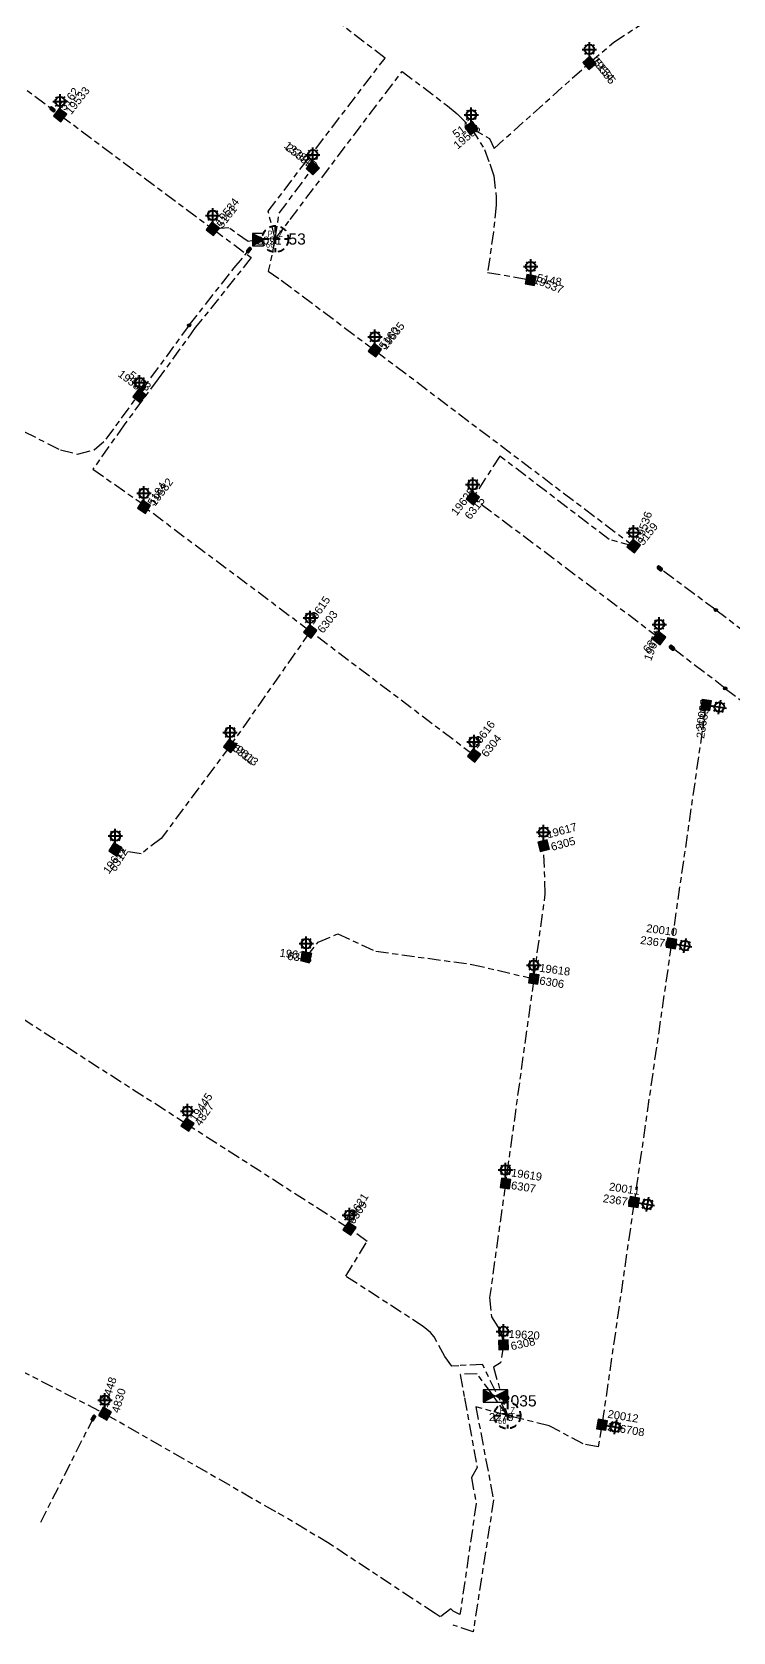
# Model space of a CAD drawing. Header units: metres. Extents: x 301341 to 310479, y 6262403 to 6265281.
# Drawn here: x 309895.3 to 310114.4, y 6264033.2 to 6264533 of the extents above; entities that cross this region are included whole.
import ezdxf
from ezdxf.enums import TextEntityAlignment as Align

# ---------------------------------------------------------------- set-up
doc = ezdxf.new("R2010")
doc.units = ezdxf.units.M
doc.linetypes.add('Cable Exist UG', pattern=[8.2, 4, -1.2, 1.8, -1.2])
doc.linetypes.add('Dash', pattern=[5, 3, -2])
doc.layers.get('0').update_dxf_attribs({"color": 6})
for name, color, linetype in [('Equip_SL_EXT', 7, 'Continuous'), ('Equip_SP_SL_EXT', 7, 'Continuous'), ('Mains_SL_EXT', 7, 'Continuous'), ('Sub_SP_EXT', 7, 'Continuous'), ('SupportsUG_SP_LV_SL_EXT', 7, 'Continuous')]:
    doc.layers.add(name, color=color, linetype=linetype)
doc.styles.add('COLUMN_LABEL', font='arial.ttf')
doc.styles.add('iecARIAL', font='arial.ttf', dxfattribs={"height": 2})
doc.styles.add('IESYMBOL1', font='isocp.shx')
doc.styles.add('POLE_LABEL', font='arial.ttf')
doc.styles.add('SLCP_LABEL', font='arial.ttf', dxfattribs={"height": 3.5})
doc.styles.get("Standard").update_dxf_attribs({"font": 'arial.ttf'})

# ---------------------------------------------------------------- blocks, each defined once
blk = doc.blocks.new('SUB_PADMOUNT_EXT')
for points in [[(0, 0), (-3.84, 1.92), (-3.84, -1.92)], [(0, 0), (3.84, 1.92), (3.84, -1.92)]]:
    blk.add_hatch(color=256).paths.add_polyline_path(points)
for p, q in [((3.84, 1.92), (-3.84, -1.92)), ((-3.84, 1.92), (3.84, -1.92))]:
    blk.add_line(p, q)
blk.add_lwpolyline([(-3.84, -1.92), (3.84, -1.92), (3.84, 1.92), (-3.84, 1.92)], close=True)
for tag, height, flags, p in [('STREET_CODE', 0.2, 9, (1.5, 0)), ('ASSET_NUM', 3.5, 8, (2, 2)), ('CONSTRUCTED_VOLTAGE', 0.2, 9, (1.5, -0.2)), ('OPERATING_VOLTAGE', 0.2, 9, (1.5, -0.6)), ('ORIENTATION', 0.2, 9, (1.5, -0.8)), ('OWNED_BY', 0.2, 9, (1.5, -1)), ('OPERATED_BY', 0.2, 9, (1.5, -1.2)), ('SECONDARY_VOLTAGE', 0.2, 9, (1.5, -1.6)), ('STATE', 0.2, 9, (1.5, -1.8)), ('SUBSTATION_TYPE', 0.2, 9, (1.5, -2.2)), ('STREETNAME', 0.2, 9, (1.5, -3)), ('SUBURB', 0.2, 9, (1.5, -3.2)), ('Z', 0.2, 1, (1.5, -3.6)), ('NO_PHASES', 0.2, 9, (1.5, -0.4)), ('MAINTAINED_BY', 0.2, 9, (1.5, -1.4)), ('PARENT', 0.2, 9, (1.5, -2)), ('USAGE', 0.2, 9, (1.5, -2.4)), ('LEGEND', 0.2, 9, (1.5, -2.6)), ('LOCATION', 0.2, 9, (1.5, -2.8)), ('NOTES', 0.2, 9, (1.5, -3.4))]:
    blk.add_attdef(tag, text='', height=height, dxfattribs=dict(flags=flags)).set_placement(p, align=Align.MIDDLE_LEFT)
blk = doc.blocks.new('COLUMN_EXT')
blk.add_hatch(color=256).paths.add_polyline_path([(-1.49, 1.48), (-1.49, -1.49), (1.48, -1.49), (1.48, 1.48)])
blk.add_lwpolyline([(-1.49, -1.49), (1.48, -1.49), (1.48, 1.48), (-1.49, 1.48)], close=True)
for tag, height, style, flags, p in [('STRUCTURE_PLANT_NUMBER', 0.2, 'POLE_LABEL', 9, (1.81, 0.03)), ('ASSET_NUM', 2.5, 'COLUMN_LABEL', 8, (2, 2)), ('STREET_CODE', 0.2, 'COLUMN_LABEL', 9, (1.81, -0.2))]:
    blk.add_attdef(tag, text='', height=height, dxfattribs=dict(style=style, flags=flags)).set_placement(p, align=Align.MIDDLE_LEFT)
at = {"flags": 1}
blk.add_attdef('Z', (1.81, -2.35), '', height=0.2, dxfattribs=at)
at = {"flags": 9}
for tag, p in [('COLUMN_TYPE', (1.81, -0.4)), ('OWNED_BY', (1.81, -0.6)), ('STATE', (1.81, -0.8)), ('USAGE', (1.81, -1)), ('STREETNAME', (1.81, -1.6)), ('SUBURB', (1.81, -1.8)), ('LEGEND', (1.81, -1.2)), ('LOCATION', (1.81, -1.4)), ('NOTES', (1.81, -2))]:
    blk.add_attdef(tag, text='', height=0.2, dxfattribs=at).set_placement(p, align=Align.MIDDLE_LEFT)
blk = doc.blocks.new('SL_LANTERN_EXT')
at = {"lineweight": 40}
for p, q in [((-1.46, 5.68), (-1.06, 5.28)), ((0, 1.97), (0, 6.47)), ((1.46, 5.68), (1.06, 5.28)), ((-2.25, 4.22), (2.25, 4.22)), ((-1.46, 2.76), (-1.06, 3.16)), ((0, 0), (0, 2.72)), ((1.46, 2.76), (1.06, 3.16))]:
    blk.add_line(p, q, dxfattribs=at)
blk.add_circle((0, 4.22), 1.5, dxfattribs=at)
at = {"style": 'iecARIAL', "flags": 8}
blk.add_attdef('ASSET_NUM', (1.5, 1.5), '', height=2.5, dxfattribs=at)
for tag, p, height, flags in [('OPERATING_VOLTAGE', (0.98, -1.65), 0.2, 9), ('ORIENTATION', (0.98, -1.85), 0.2, 9), ('OWNED_BY', (0.98, -2.05), 0.2, 9), ('STATE', (0.98, -2.25), 0.2, 9), ('CONSTRUCTED_VOLTAGE', (0.98, -0.65), 0.2, 9), ('CONTROL_TYPE', (0.98, -0.85), 0.2, 9), ('LANTERN_PURPOSE', (0.98, -1.05), 0.2, 9), ('LANTERN_TYPE', (0.98, -1.25), 0.2, 9), ('NO_PHASES', (0.98, -1.45), 0.2, 9), ('USAGE', (0.98, -2.45), 0.2, 9), ('CEXIST', (0.98, -2.65), 0.2, 9), ('CNEW', (0.98, -2.85), 0.2, 9), ('CNUMBER', (0.98, -3.05), 0.2, 9), ('CREMOVE', (0.98, -3.25), 0.2, 9), ('CREPLACE', (0.98, -3.45), 0.2, 9), ('LKINGHEIGHT', (0.98, -3.65), 0.2, 9), ('LBRACKET', (0.98, -3.85), 0.2, 9), ('LBRACKETVOCAB', (0.98, -4.05), 0.2, 9), ('LCATEGORY', (0.98, -4.25), 0.2, 9), ('LCHARGE1', (0.98, -4.45), 0.2, 9), ('LCHARGE1PERCENT', (0.98, -4.65), 0.2, 9), ('LCHARGE2', (0.98, -4.85), 0.2, 9), ('LCHARGE2PERCENT', (0.98, -5.05), 0.2, 9), ('LNUMBER', (2.18, -3.25), 2.5, 8), ('STREETNAME', (0.98, -9.25), 0.2, 9), ('SUBURB', (0.98, -9.45), 0.2, 1), ('LCHARGE3', (0.98, -5.25), 0.2, 9), ('LCHARGE3PERCENT', (0.98, -5.45), 0.2, 9), ('LEXIST', (0.98, -5.65), 0.2, 9), ('LLAMP', (0.98, -5.85), 0.2, 9), ('LLAMPVOCAB', (0.98, -6.05), 0.2, 9), ('LMAST', (0.98, -6.25), 0.2, 9), ('LMASTVOCAB', (0.98, -6.45), 0.2, 9), ('LNEW', (0.98, -6.65), 0.2, 9), ('LANTNUMBER', (0.98, -6.85), 0.2, 9), ('LOUTREACH', (0.98, -7.25), 0.2, 9), ('LOUTREACHVOCAB', (0.98, -7.45), 0.2, 9), ('LRATECODE', (0.98, -7.65), 0.2, 9), ('LREMOVE', (0.98, -7.85), 0.2, 9), ('LREPLACE', (0.98, -8.05), 0.2, 9), ('LTYPE', (0.98, -8.25), 0.2, 9), ('LTYPEVOCAB', (0.98, -8.45), 0.2, 9), ('LEGEND', (0.98, -8.65), 0.2, 9), ('LOCATION', (0.98, -8.85), 0.2, 9), ('NOTES', (0.98, -9.05), 0.2, 9)]:
    blk.add_attdef(tag, p, '', height=height, dxfattribs=dict(flags=flags))
blk = doc.blocks.new('SL_STJ_EXT')
h = blk.add_hatch(color=256)
edge = h.paths.add_edge_path()
edge.add_ellipse((-0.59, 0.13), major_axis=(0.226, 0.226), ratio=1, start_angle=45, end_angle=135)
edge.add_line((-0.91, 0.13), (-0.91, -0.13))
edge.add_ellipse((-0.59, -0.13), major_axis=(0.226, 0.226), ratio=1, start_angle=135, end_angle=225)
edge.add_line((-0.59, -0.45), (0.59, -0.45))
edge.add_ellipse((0.59, -0.13), major_axis=(-0.226, 0.226), ratio=1, start_angle=135, end_angle=225)
edge.add_line((0.91, -0.13), (0.91, 0.13))
edge.add_ellipse((0.59, 0.13), major_axis=(-0.226, 0.226), ratio=1, start_angle=225, end_angle=315)
edge.add_line((0.59, 0.45), (-0.59, 0.45))
blk.add_lwpolyline([(-0.91, 0.13), (-0.91, -0.13, 0.414214), (-0.59, -0.45), (0.59, -0.45, 0.414214), (0.91, -0.13), (0.91, 0.13, 0.414214), (0.59, 0.45), (-0.59, 0.45, 0.414214)], format="xyb", close=True)
at = {"flags": 1}
blk.add_attdef('Z', (0, 0), '', height=0.2, dxfattribs=at)
at = {"flags": 9}
for tag, p in [('ORIENTATION', (0, 0)), ('USAGE', (0, -0.2)), ('LEGEND', (0, -0.4)), ('NOTES', (0, -0.6))]:
    blk.add_attdef(tag, text='', height=0.2, dxfattribs=at).set_placement(p, align=Align.MIDDLE_LEFT)
blk = doc.blocks.new('SLCP_ZELL_EXT')
blk.add_wipeout([(-0.14, 4.3), (-0.4, 4.28), (-0.67, 4.25), (-0.94, 4.2), (-1.2, 4.13), (-1.46, 4.05), (-1.71, 3.95), (-1.95, 3.83), (-2.19, 3.7), (-2.42, 3.56), (-2.64, 3.4), (-2.85, 3.23), (-3.04, 3.04), (-3.23, 2.85), (-3.4, 2.64), (-3.56, 2.42), (-3.7, 2.19), (-3.83, 1.95), (-3.95, 1.71), (-4.05, 1.46), (-4.13, 1.2), (-4.2, 0.94), (-4.25, 0.67), (-4.28, 0.4), (-4.3, 0.14), (-4.3, -0.14), (-4.28, -0.4), (-4.25, -0.67), (-4.2, -0.94), (-4.13, -1.2), (-4.05, -1.46), (-3.95, -1.71), (-3.83, -1.95), (-3.7, -2.19), (-3.56, -2.42), (-3.4, -2.64), (-3.23, -2.85), (-3.04, -3.04), (-2.85, -3.23), (-2.64, -3.4), (-2.42, -3.56), (-2.19, -3.7), (-1.95, -3.83), (-1.71, -3.95), (-1.46, -4.05), (-1.2, -4.13), (-0.94, -4.2), (-0.67, -4.25), (-0.4, -4.28), (-0.14, -4.3), (0.14, -4.3), (0.4, -4.28), (0.67, -4.25), (0.94, -4.2), (1.2, -4.13), (1.46, -4.05), (1.71, -3.95), (1.95, -3.83), (2.19, -3.7), (2.42, -3.56), (2.64, -3.4), (2.85, -3.23), (3.04, -3.04), (3.23, -2.85), (3.4, -2.64), (3.56, -2.42), (3.7, -2.19), (3.83, -1.95), (3.95, -1.71), (4.05, -1.46), (4.13, -1.2), (4.2, -0.94), (4.25, -0.67), (4.28, -0.4), (4.3, -0.14), (4.3, 0.14), (4.28, 0.4), (4.25, 0.67), (4.2, 0.94), (4.13, 1.2), (4.05, 1.46), (3.95, 1.71), (3.83, 1.95), (3.7, 2.19), (3.56, 2.42), (3.4, 2.64), (3.23, 2.85), (3.04, 3.04), (2.85, 3.23), (2.64, 3.4), (2.42, 3.56), (2.19, 3.7), (1.95, 3.83), (1.71, 3.95), (1.46, 4.05), (1.2, 4.13), (0.94, 4.2), (0.67, 4.25), (0.4, 4.28), (0.14, 4.3)])
at = {"linetype": 'Dash', "lineweight": 40, "ltscale": 0.7}
for p, q in [((-4.11, 0), (4.11, 0)), ((0, 4.11), (0, -4.11))]:
    blk.add_line(p, q, dxfattribs=at)
blk.add_circle((0, 0), 4.11, dxfattribs=at)
at = {"lineweight": 40, "style": 'IESYMBOL1'}
for s, p in [('P', (-1.6, 0)), ('Z', (1.7, 0)), ('60', (-1.61, -3.31))]:
    blk.add_text(s, height=2, dxfattribs=at).set_placement(p, align=Align.BOTTOM_CENTER)
at = {"flags": 1}
blk.add_attdef('Z', (0, 0), '', height=0.2, dxfattribs=at)
at = {"style": 'SLCP_LABEL'}
for tag, height, flags, p in [('ASSET_NUM', 2.5, 8, (2, 2)), ('STREET_CODE', 0.2, 9, (0, -0.2))]:
    blk.add_attdef(tag, text='', height=height, dxfattribs=dict(at, flags=flags)).set_placement(p, align=Align.MIDDLE_LEFT)
at = {"flags": 9}
for tag, p in [('CONSTRUCTED_VOLTAGE', (0, -0.4)), ('CONTROL_TYPE', (0, -0.6)), ('OPERATING_VOLTAGE', (0, -1)), ('ORIENTATION', (0, -1.2)), ('OWNED_BY', (0, -1.4)), ('STATE', (0, -2)), ('NO_PHASES', (0, -0.8)), ('USAGE', (0, -1.6)), ('LOCATION', (0, -1.8)), ('NOTES', (0, -2.2))]:
    blk.add_attdef(tag, text='', height=0.2, dxfattribs=at).set_placement(p, align=Align.MIDDLE_LEFT)
blk = doc.blocks.new('CONNECTOR_NODE_EXT')
h = blk.add_hatch(color=256)
edge = h.paths.add_edge_path()
edge.add_arc((0, 0), 0.5, 0, 360)
blk.add_circle((0, 0), 0.5)
at = {"flags": 1}
blk.add_attdef('Z', (0, 0), '', height=0.2, dxfattribs=at)
at = {"flags": 9}
for tag, p in [('CONNECTOR_TYPE', (0, 0)), ('CONSTRUCTED_VOLTAGE', (0, -0.2)), ('OPERATING_VOLTAGE', (0, -0.6)), ('ORIENTATION', (0, -0.8)), ('SUBTYPE', (0, -1)), ('NO_PHASES', (0, -0.4)), ('USAGE', (0, -1.2)), ('NOTES', (0, -1.4))]:
    blk.add_attdef(tag, text='', height=0.2, dxfattribs=at).set_placement(p, align=Align.MIDDLE_LEFT)

msp = doc.modelspace()

# ---------------------------------------------------------------- linework, layer by layer
at = {"layer": 'Mains_SL_EXT', "linetype": 'Cable Exist UG'}
for points in [[(310069.53, 6264523.36), (310077.17, 6264529.85), (310087.36, 6264536.54), (310089.41, 6264538.76), (310090.75, 6264541.89), (310091.05, 6264545.89), (310090.23, 6264548.53), (310088.78, 6264550.5), (310084.98, 6264553.37)], [(309883.06, 6264522.77), (309901.69, 6264508.86)], [(310032.62, 6264502.94), (310038.26, 6264499.74), (310039.75, 6264496.66), (310069.53, 6264523.36)], [(309904.07, 6264507.08), (309951.77, 6264471.52)], [(310032.62, 6264502.94), (310036.77, 6264496.36), (310038.41, 6264491.87), (310039.67, 6264488.06), (310040.42, 6264481.38), (310040.41, 6264478.89), (310039.51, 6264470.61), (310037.72, 6264457.94), (310051.19, 6264455.55)], [(309944.4, 6264441.41), (309958.5, 6264459.32), (309962.43, 6264464.08), (309963.09, 6264464.89)], [(309944.4, 6264441.41), (309930.04, 6264421.79)], [(310002.49, 6264433.59), (310083.36, 6264372.45)], [(309885.46, 6264411.92), (309904.14, 6264402.47), (309909.55, 6264401.15), (309914.69, 6264402.46), (309918.46, 6264405.79), (309927.58, 6264418.3), (309928.74, 6264419.06)], [(310083.36, 6264372.45), (310075.76, 6264374.46), (310041.53, 6264400.56), (310033.08, 6264387.41)], [(310091.36, 6264343.71), (310033.08, 6264387.41)], [(309982.27, 6264345.78), (309930.27, 6264384.7)], [(310109.08, 6264352.48), (310091.56, 6264365.46)], [(310109.08, 6264352.48), (310136.39, 6264332.03)], [(309982.27, 6264345.78), (309957.21, 6264310.03)], [(310033.47, 6264307.04), (309982.27, 6264345.78)], [(310112, 6264328), (310095.36, 6264340.67)], [(310112, 6264328), (310138.92, 6264307.7)], [(310105.96, 6264322.82), (310095.19, 6264248.33)], [(309957.21, 6264310.03), (309935.64, 6264281.11), (309929.41, 6264276.32), (309921.33, 6264277.67)], [(310052.14, 6264237.27), (310055.74, 6264263.81), (310055.23, 6264278.86)], [(309981, 6264244.04), (309984.79, 6264248.76), (309990.84, 6264251.28), (310002.77, 6264245.89), (310032.82, 6264241.78), (310052.14, 6264237.27)], [(310095.19, 6264248.33), (310083.51, 6264167.51)], [(310052.14, 6264237.27), (310043.29, 6264173.33)], [(309943.91, 6264191.69), (309885.01, 6264229.43)], [(309994.51, 6264159.21), (309943.91, 6264191.69)], [(310043.29, 6264173.33), (310038.34, 6264137.68), (310038.88, 6264131.63), (310040.86, 6264128.52), (310041.86, 6264126.95), (310042.68, 6264122.9)], [(310083.51, 6264167.51), (310073.45, 6264097.95)], [(309876.24, 6264122.83), (309918.08, 6264101.41)], [(309898.02, 6264067.5), (309914.46, 6264100.07)], [(309918.08, 6264101.41), (309972.24, 6264070.4)]]:
    msp.add_lwpolyline(points, dxfattribs=at)

# ---------------------------------------------------------------- block references
at = {"layer": 'Equip_SL_EXT'}
for p, rotation in [((309901.69, 6264508.86), 322.1273624178982), ((309963.09, 6264464.89), 50.89047514624677), ((309930.04, 6264421.79), 231.1970777550239), ((310091.56, 6264365.46), 142.2713996205172), ((310095.36, 6264340.67), 141.5301013684357), ((309914.46, 6264100.07), 57.7282262298835)]:
    msp.add_blockref('SL_STJ_EXT', p, dxfattribs=dict(at, rotation=rotation))
for p in [(309944.4, 6264441.41), (310109.08, 6264352.48), (310112, 6264328)]:
    msp.add_blockref('CONNECTOR_NODE_EXT', p, dxfattribs=at)
at = {"layer": 'Equip_SP_SL_EXT'}
ref = msp.add_blockref('SL_LANTERN_EXT', (310069.53, 6264523.36), dxfattribs=at)
ref.add_attrib('ASSET_NUM', '19555', dxfattribs={"layer": '0', "height": 2.5, "rotation": 308.2345, "style": 'iecARIAL'}).set_placement((310071.03, 6264524.86), align=Align.MIDDLE_LEFT)
ref = msp.add_blockref('SL_LANTERN_EXT', (309904.07, 6264507.08), dxfattribs=at)
ref.add_attrib('ASSET_NUM', '19533', dxfattribs={"layer": '0', "height": 2.5, "rotation": 51.8399, "style": 'iecARIAL'}).set_placement((309905.57, 6264508.58), align=Align.TOP_LEFT)
ref = msp.add_blockref('SL_LANTERN_EXT', (310032.62, 6264502.94), dxfattribs=at)
ref.add_attrib('ASSET_NUM', '19538', dxfattribs={"layer": '0', "height": 2.5, "rotation": 40.3807, "style": 'iecARIAL'}).set_placement((310034.12, 6264504.44), align=Align.TOP_RIGHT)
ref = msp.add_blockref('SL_LANTERN_EXT', (309983.05, 6264490.46), dxfattribs=at)
ref.add_attrib('ASSET_NUM', '132847', dxfattribs={"layer": '0', "height": 2.5, "rotation": 322.1669, "style": 'iecARIAL'}).set_placement((309984.55, 6264491.96), align=Align.TOP_RIGHT)
ref = msp.add_blockref('SL_LANTERN_EXT', (309951.77, 6264471.52), dxfattribs=at)
ref.add_attrib('ASSET_NUM', '19534', dxfattribs={"layer": '0', "height": 2.5, "rotation": 52.0133, "style": 'iecARIAL'}).set_placement((309953.27, 6264473.02), align=Align.MIDDLE_LEFT)
ref = msp.add_blockref('SL_LANTERN_EXT', (310051.19, 6264455.55), dxfattribs=at)
ref.add_attrib('ASSET_NUM', '19537', dxfattribs={"layer": '0', "height": 2.5, "rotation": 338.8972, "style": 'iecARIAL'}).set_placement((310052.69, 6264457.05), align=Align.TOP_LEFT)
ref = msp.add_blockref('SL_LANTERN_EXT', (310002.49, 6264433.59), dxfattribs=at)
ref.add_attrib('ASSET_NUM', '19535', dxfattribs={"layer": '0', "height": 2.5, "rotation": 51.4442, "style": 'iecARIAL'}).set_placement((310003.99, 6264435.09), align=Align.TOP_LEFT)
ref = msp.add_blockref('SL_LANTERN_EXT', (309928.88, 6264419.32), dxfattribs=at)
ref.add_attrib('ASSET_NUM', '19581', dxfattribs={"layer": '0', "height": 2.5, "rotation": 322.7787, "style": 'iecARIAL'}).set_placement((309930.38, 6264420.82), align=Align.MIDDLE_RIGHT)
ref = msp.add_blockref('SL_LANTERN_EXT', (309930.27, 6264384.7), dxfattribs=at)
ref.add_attrib('ASSET_NUM', '19582', dxfattribs={"layer": '0', "height": 2.5, "rotation": 53.1964, "style": 'iecARIAL'}).set_placement((309931.77, 6264386.2), align=Align.TOP_LEFT)
ref = msp.add_blockref('SL_LANTERN_EXT', (310033.08, 6264387.41), dxfattribs=at)
ref.add_attrib('ASSET_NUM', '19625', dxfattribs={"layer": '0', "height": 2.5, "rotation": 52.1015, "style": 'iecARIAL'}).set_placement((310034.58, 6264388.91), align=Align.BOTTOM_RIGHT)
ref = msp.add_blockref('SL_LANTERN_EXT', (310083.36, 6264372.45), dxfattribs=at)
ref.add_attrib('ASSET_NUM', '19536', dxfattribs={"layer": '0', "height": 2.5, "rotation": 70.8394, "style": 'iecARIAL'}).set_placement((310084.86, 6264373.95), align=Align.MIDDLE_LEFT)
ref = msp.add_blockref('SL_LANTERN_EXT', (309982.27, 6264345.78), dxfattribs=at)
ref.add_attrib('ASSET_NUM', '19615', dxfattribs={"layer": '0', "height": 2.5, "rotation": 55.2823, "style": 'iecARIAL'}).set_placement((309983.77, 6264347.28), align=Align.BOTTOM_LEFT)
ref = msp.add_blockref('SL_LANTERN_EXT', (310091.36, 6264343.71), dxfattribs=at)
ref.add_attrib('ASSET_NUM', '19624', dxfattribs={"layer": '0', "height": 2.5, "rotation": 69.7716, "style": 'iecARIAL'}).set_placement((310092.86, 6264345.21), align=Align.BOTTOM_RIGHT)
ref = msp.add_blockref('SL_LANTERN_EXT', (310105.96, 6264322.82), dxfattribs=dict(at, rotation=260.6334010915921))
ref.add_attrib('ASSET_NUM', '20009', dxfattribs={"layer": '0', "height": 2.5, "rotation": 80.8882, "style": 'iecARIAL'}).set_placement((310107.46, 6264324.32), align=Align.BOTTOM_RIGHT)
ref = msp.add_blockref('SL_LANTERN_EXT', (309957.21, 6264310.03), dxfattribs=at)
ref.add_attrib('ASSET_NUM', '19613', dxfattribs={"layer": '0', "height": 2.5, "rotation": 321.8616, "style": 'iecARIAL'}).set_placement((309958.71, 6264311.53), align=Align.TOP_LEFT)
ref = msp.add_blockref('SL_LANTERN_EXT', (310033.47, 6264307.04), dxfattribs=at)
ref.add_attrib('ASSET_NUM', '19616', dxfattribs={"layer": '0', "height": 2.5, "rotation": 52.8577, "style": 'iecARIAL'}).set_placement((310034.97, 6264308.54), align=Align.BOTTOM_LEFT)
ref = msp.add_blockref('SL_LANTERN_EXT', (310055.23, 6264278.86), dxfattribs=at)
ref.add_attrib('ASSET_NUM', '19617', dxfattribs={"layer": '0', "height": 2.5, "rotation": 15.4236, "style": 'iecARIAL'}).set_placement((310056.73, 6264280.36), align=Align.BOTTOM_LEFT)
ref = msp.add_blockref('SL_LANTERN_EXT', (309921.33, 6264277.67), dxfattribs=at)
ref.add_attrib('ASSET_NUM', '19612', dxfattribs={"layer": '0', "height": 2.5, "rotation": 55.0684, "style": 'iecARIAL'}).set_placement((309922.83, 6264279.17), align=Align.TOP_RIGHT)
ref = msp.add_blockref('SL_LANTERN_EXT', (309981, 6264244.04), dxfattribs=at)
ref.add_attrib('ASSET_NUM', '19614', dxfattribs={"layer": '0', "height": 2.5, "rotation": 353.1668, "style": 'iecARIAL'}).set_placement((309982.5, 6264245.54), align=Align.TOP_RIGHT)
ref = msp.add_blockref('SL_LANTERN_EXT', (310095.19, 6264248.33), dxfattribs=dict(at, rotation=260.6217764145487))
ref.add_attrib('ASSET_NUM', '20010', dxfattribs={"layer": '0', "height": 2.5, "rotation": 352.1319, "style": 'iecARIAL'}).set_placement((310096.69, 6264249.83), align=Align.BOTTOM_RIGHT)
ref = msp.add_blockref('SL_LANTERN_EXT', (310052.14, 6264237.27), dxfattribs=at)
ref.add_attrib('ASSET_NUM', '19618', dxfattribs={"layer": '0', "height": 2.5, "rotation": 352.3009, "style": 'iecARIAL'}).set_placement((310053.64, 6264238.77), align=Align.BOTTOM_LEFT)
ref = msp.add_blockref('SL_LANTERN_EXT', (309943.91, 6264191.69), dxfattribs=at)
ref.add_attrib('ASSET_NUM', '19445', dxfattribs={"layer": '0', "height": 2.5, "rotation": 55.9143, "style": 'iecARIAL'}).set_placement((309945.41, 6264193.19), align=Align.MIDDLE_LEFT)
ref = msp.add_blockref('SL_LANTERN_EXT', (310043.29, 6264173.33), dxfattribs=at)
ref.add_attrib('ASSET_NUM', '19619', dxfattribs={"layer": '0', "height": 2.5, "rotation": 351.3809, "style": 'iecARIAL'}).set_placement((310044.79, 6264174.83), align=Align.BOTTOM_LEFT)
ref = msp.add_blockref('SL_LANTERN_EXT', (309994.51, 6264159.21), dxfattribs=at)
ref.add_attrib('ASSET_NUM', '19621', dxfattribs={"layer": '0', "height": 2.5, "rotation": 57.2748, "style": 'iecARIAL'}).set_placement((309996.01, 6264160.71), align=Align.BOTTOM_LEFT)
ref = msp.add_blockref('SL_LANTERN_EXT', (310083.51, 6264167.51), dxfattribs=dict(at, rotation=260.6217764145487))
ref.add_attrib('ASSET_NUM', '20011', dxfattribs={"layer": '0', "height": 2.5, "rotation": 351.3809, "style": 'iecARIAL'}).set_placement((310085.01, 6264169.01), align=Align.BOTTOM_RIGHT)
ref = msp.add_blockref('SL_LANTERN_EXT', (310042.68, 6264122.9), dxfattribs=at)
ref.add_attrib('ASSET_NUM', '19620', dxfattribs={"layer": '0', "height": 2.5, "rotation": 356.5226, "style": 'iecARIAL'}).set_placement((310044.18, 6264124.4), align=Align.BOTTOM_LEFT)
ref = msp.add_blockref('SL_LANTERN_EXT', (309918.08, 6264101.41), dxfattribs=at)
ref.add_attrib('ASSET_NUM', '19448', dxfattribs={"layer": '0', "height": 2.5, "rotation": 72.4085, "style": 'iecARIAL'}).set_placement((309919.58, 6264102.91), align=Align.BOTTOM_LEFT)
ref = msp.add_blockref('SL_LANTERN_EXT', (310073.45, 6264097.95), dxfattribs=dict(at, rotation=260.6217764145487))
ref.add_attrib('ASSET_NUM', '20012', dxfattribs={"layer": '0', "height": 2.5, "rotation": 350.5354, "style": 'iecARIAL'}).set_placement((310074.95, 6264099.45), align=Align.BOTTOM_LEFT)
at = {"layer": 'Sub_SP_EXT'}
ref = msp.add_blockref('SUB_PADMOUNT_EXT', (309968, 6264468.12), dxfattribs=at)
ref.add_attrib('ASSET_NUM', '7953', dxfattribs={"layer": '0', "height": 3.5}).set_placement((309970, 6264468.37), align=Align.MIDDLE_LEFT)
ref = msp.add_blockref('SUB_PADMOUNT_EXT', (310040.15, 6264106.93), dxfattribs=at)
ref.add_attrib('ASSET_NUM', '8035', dxfattribs={"layer": '0', "height": 3.5}).set_placement((310042.15, 6264107.18), align=Align.TOP_LEFT)
at = {"layer": 'SupportsUG_SP_LV_SL_EXT'}
ref = msp.add_blockref('COLUMN_EXT', (310069.53, 6264523.36), dxfattribs=dict(at, rotation=40.71338051949689))
ref.add_attrib('ASSET_NUM', '5154', dxfattribs={"layer": '0', "height": 2.5, "rotation": 310.6776, "style": 'COLUMN_LABEL'}).set_placement((310071.53, 6264524.11), align=Align.MIDDLE_LEFT)
ref = msp.add_blockref('COLUMN_EXT', (309904.07, 6264507.08), dxfattribs=dict(at, rotation=142.1923678230615))
ref.add_attrib('ASSET_NUM', '5162', dxfattribs={"layer": '0', "height": 2.5, "rotation": 52.3008, "style": 'COLUMN_LABEL'}).set_placement((309906.07, 6264507.83), align=Align.BOTTOM_LEFT)
ref = msp.add_blockref('COLUMN_EXT', (310032.62, 6264502.94), dxfattribs=dict(at, rotation=305.7252632384153))
ref.add_attrib('ASSET_NUM', '5147', dxfattribs={"layer": '0', "height": 2.5, "rotation": 35.7615, "style": 'COLUMN_LABEL'}).set_placement((310034.62, 6264503.69), align=Align.BOTTOM_RIGHT)
ref = msp.add_blockref('COLUMN_EXT', (309983.05, 6264490.46), dxfattribs=dict(at, rotation=226.6387437663491))
ref.add_attrib('ASSET_NUM', '258818', dxfattribs={"layer": '0', "height": 2.5, "rotation": 322.1669, "style": 'COLUMN_LABEL'}).set_placement((309985.05, 6264491.21), align=Align.TOP_RIGHT)
ref = msp.add_blockref('COLUMN_EXT', (309951.77, 6264471.52), dxfattribs=dict(at, rotation=142.0072933606661))
ref.add_attrib('ASSET_NUM', '5161', dxfattribs={"layer": '0', "height": 2.5, "rotation": 52.1158, "style": 'COLUMN_LABEL'}).set_placement((309953.77, 6264472.27), align=Align.MIDDLE_LEFT)
ref = msp.add_blockref('COLUMN_EXT', (310051.19, 6264455.55), dxfattribs=dict(at, rotation=79.21186990524535))
ref.add_attrib('ASSET_NUM', '5148', dxfattribs={"layer": '0', "height": 2.5, "rotation": 349.1761, "style": 'COLUMN_LABEL'}).set_placement((310053.19, 6264456.3), align=Align.MIDDLE_LEFT)
ref = msp.add_blockref('COLUMN_EXT', (310002.49, 6264433.59), dxfattribs=dict(at, rotation=141.9822832981807))
ref.add_attrib('ASSET_NUM', '5160', dxfattribs={"layer": '0', "height": 2.5, "rotation": 52.0915, "style": 'COLUMN_LABEL'}).set_placement((310004.49, 6264434.34), align=Align.MIDDLE_LEFT)
ref = msp.add_blockref('COLUMN_EXT', (309928.86, 6264419.32), dxfattribs=dict(at, rotation=232.6930796526787))
ref.add_attrib('ASSET_NUM', '5183', dxfattribs={"layer": '0', "height": 2.5, "rotation": 322.7392, "style": 'COLUMN_LABEL'}).set_placement((309930.86, 6264420.07), align=Align.BOTTOM_RIGHT)
ref = msp.add_blockref('COLUMN_EXT', (309930.27, 6264384.7), dxfattribs=dict(at, rotation=147.5075063025587))
ref.add_attrib('ASSET_NUM', '5184', dxfattribs={"layer": '0', "height": 2.5, "rotation": 57.6158, "style": 'COLUMN_LABEL'}).set_placement((309932.27, 6264385.45), align=Align.MIDDLE_LEFT)
ref = msp.add_blockref('COLUMN_EXT', (310033.08, 6264387.41), dxfattribs=dict(at, rotation=322.0151172574615))
ref.add_attrib('ASSET_NUM', '6315', dxfattribs={"layer": '0', "height": 2.5, "rotation": 52.0513, "style": 'COLUMN_LABEL'}).set_placement((310035.08, 6264388.16), align=Align.TOP_RIGHT)
ref = msp.add_blockref('COLUMN_EXT', (310083.36, 6264372.45), dxfattribs=dict(at, rotation=141.4230583009965))
ref.add_attrib('ASSET_NUM', '5159', dxfattribs={"layer": '0', "height": 2.5, "rotation": 51.5321, "style": 'COLUMN_LABEL'}).set_placement((310085.36, 6264373.2), align=Align.MIDDLE_LEFT)
ref = msp.add_blockref('COLUMN_EXT', (309982.27, 6264345.78), dxfattribs=dict(at, rotation=141.6001295433966))
ref.add_attrib('ASSET_NUM', '6303', dxfattribs={"layer": '0', "height": 2.5, "rotation": 51.7089, "style": 'COLUMN_LABEL'}).set_placement((309984.27, 6264346.53), align=Align.TOP_LEFT)
ref = msp.add_blockref('COLUMN_EXT', (310091.36, 6264343.71), dxfattribs=dict(at, rotation=322.0745411659279))
ref.add_attrib('ASSET_NUM', '6316', dxfattribs={"layer": '0', "height": 2.5, "rotation": 52.1108, "style": 'COLUMN_LABEL'}).set_placement((310093.36, 6264344.46), align=Align.BOTTOM_RIGHT)
ref = msp.add_blockref('COLUMN_EXT', (310105.96, 6264322.82), dxfattribs=dict(at, rotation=260.6334010915921))
ref.add_attrib('ASSET_NUM', '236854', dxfattribs={"layer": '0', "height": 2.5, "rotation": 80.8882, "style": 'COLUMN_LABEL'}).set_placement((310107.96, 6264323.57), align=Align.BOTTOM_RIGHT)
ref = msp.add_blockref('COLUMN_EXT', (309957.21, 6264310.03), dxfattribs=dict(at, rotation=52.15498390553236))
ref.add_attrib('ASSET_NUM', '6311', dxfattribs={"layer": '0', "height": 2.5, "rotation": 322.1184, "style": 'COLUMN_LABEL'}).set_placement((309959.21, 6264310.78), align=Align.TOP_LEFT)
ref = msp.add_blockref('COLUMN_EXT', (310033.47, 6264307.04), dxfattribs=dict(at, rotation=141.7912064207887))
ref.add_attrib('ASSET_NUM', '6304', dxfattribs={"layer": '0', "height": 2.5, "rotation": 51.7874, "style": 'COLUMN_LABEL'}).set_placement((310035.47, 6264307.79), align=Align.TOP_LEFT)
ref = msp.add_blockref('COLUMN_EXT', (310055.23, 6264278.86), dxfattribs=dict(at, rotation=102.9975982977071))
ref.add_attrib('ASSET_NUM', '6305', dxfattribs={"layer": '0', "height": 2.5, "rotation": 15.4236, "style": 'COLUMN_LABEL'}).set_placement((310057.23, 6264279.61), align=Align.TOP_LEFT)
ref = msp.add_blockref('COLUMN_EXT', (309921.33, 6264277.67), dxfattribs=dict(at, rotation=327.8223537264304))
ref.add_attrib('ASSET_NUM', '6312', dxfattribs={"layer": '0', "height": 2.5, "rotation": 57.8586, "style": 'COLUMN_LABEL'}).set_placement((309923.33, 6264278.42), align=Align.TOP_RIGHT)
ref = msp.add_blockref('COLUMN_EXT', (310095.19, 6264248.33), dxfattribs=dict(at, rotation=260.6217764145487))
ref.add_attrib('ASSET_NUM', '236709', dxfattribs={"layer": '0', "height": 2.5, "rotation": 352.1319, "style": 'COLUMN_LABEL'}).set_placement((310097.19, 6264249.08), align=Align.TOP_RIGHT)
ref = msp.add_blockref('COLUMN_EXT', (309981, 6264244.04), dxfattribs=dict(at, rotation=256.0819898882138))
ref.add_attrib('ASSET_NUM', '6313', dxfattribs={"layer": '0', "height": 2.5, "rotation": 353.1668, "style": 'COLUMN_LABEL'}).set_placement((309983, 6264244.79), align=Align.TOP_RIGHT)
ref = msp.add_blockref('COLUMN_EXT', (310052.14, 6264237.27), dxfattribs=dict(at, rotation=80.9385646192693))
ref.add_attrib('ASSET_NUM', '6306', dxfattribs={"layer": '0', "height": 2.5, "rotation": 350.9018, "style": 'COLUMN_LABEL'}).set_placement((310054.14, 6264238.02), align=Align.TOP_LEFT)
ref = msp.add_blockref('COLUMN_EXT', (309943.91, 6264191.69), dxfattribs=dict(at, rotation=146.0129049684028))
ref.add_attrib('ASSET_NUM', '4827', dxfattribs={"layer": '0', "height": 2.5, "rotation": 56.122, "style": 'COLUMN_LABEL'}).set_placement((309945.91, 6264192.44), align=Align.TOP_LEFT)
ref = msp.add_blockref('COLUMN_EXT', (310043.29, 6264173.33), dxfattribs=dict(at, rotation=81.03960527171267))
ref.add_attrib('ASSET_NUM', '6307', dxfattribs={"layer": '0', "height": 2.5, "rotation": 351.0725, "style": 'COLUMN_LABEL'}).set_placement((310045.29, 6264174.08), align=Align.TOP_LEFT)
ref = msp.add_blockref('COLUMN_EXT', (310083.51, 6264167.51), dxfattribs=dict(at, rotation=260.6217764145487))
ref.add_attrib('ASSET_NUM', '236707', dxfattribs={"layer": '0', "height": 2.5, "rotation": 351.3809, "style": 'COLUMN_LABEL'}).set_placement((310085.51, 6264168.26), align=Align.TOP_RIGHT)
ref = msp.add_blockref('COLUMN_EXT', (309994.51, 6264159.21), dxfattribs=dict(at, rotation=145.8828526434764))
ref.add_attrib('ASSET_NUM', '6309', dxfattribs={"layer": '0', "height": 2.5, "rotation": 55.9916, "style": 'COLUMN_LABEL'}).set_placement((309996.51, 6264159.96), align=Align.BOTTOM_LEFT)
ref = msp.add_blockref('COLUMN_EXT', (310042.68, 6264122.9), dxfattribs=dict(at, rotation=92.5403909711154))
ref.add_attrib('ASSET_NUM', '6308', dxfattribs={"layer": '0', "height": 2.5, "rotation": 12.5684, "style": 'COLUMN_LABEL'}).set_placement((310044.68, 6264123.65), align=Align.TOP_LEFT)
ref = msp.add_blockref('COLUMN_EXT', (309918.08, 6264101.41), dxfattribs=dict(at, rotation=151.3690599503766))
ref.add_attrib('ASSET_NUM', '4830', dxfattribs={"layer": '0', "height": 2.5, "rotation": 73.6389, "style": 'COLUMN_LABEL'}).set_placement((309920.08, 6264102.16), align=Align.TOP_LEFT)
ref = msp.add_blockref('COLUMN_EXT', (310073.45, 6264097.95), dxfattribs=dict(at, rotation=260.6217764145487))
ref.add_attrib('ASSET_NUM', '236708', dxfattribs={"layer": '0', "height": 2.5, "rotation": 350.5354, "style": 'COLUMN_LABEL'}).set_placement((310075.45, 6264098.7), align=Align.TOP_LEFT)

# ---------------------------------------------------------------- next in the draw order: block references
at = {"layer": 'Equip_SL_EXT'}
ref = msp.add_blockref('SLCP_ZELL_EXT', (309971.32, 6264468.37), dxfattribs=at)
ref.add_attrib('ASSET_NUM', '2091', dxfattribs={"layer": '0', "height": 2.5, "style": 'SLCP_LABEL'}).set_placement((309973.32, 6264469.12), align=Align.TOP_RIGHT)
ref = msp.add_blockref('SLCP_ZELL_EXT', (310043.89, 6264100.87), dxfattribs=at)
ref.add_attrib('ASSET_NUM', '2279', dxfattribs={"layer": '0', "height": 2.5, "style": 'SLCP_LABEL'}).set_placement((310045.89, 6264101.62), align=Align.TOP_RIGHT)

# ---------------------------------------------------------------- next in the draw order: linework, layer by layer
at = {"layer": 'Mains_SL_EXT', "linetype": 'Cable Exist UG'}
for points in [[(309971.32, 6264468.37), (309969.09, 6264477.02), (310005.66, 6264524.89), (309981.04, 6264543.67)], [(309971.32, 6264468.37), (309975.96, 6264474.43), (310010.99, 6264520.73), (310025.13, 6264510), (310028.27, 6264507.36), (310032.62, 6264502.94)], [(309971.32, 6264468.37), (309972.52, 6264476.4), (309983.05, 6264490.46)], [(309951.77, 6264471.52), (309963.8, 6264462.53), (309946.34, 6264440.67), (309934.74, 6264424.66), (309924.08, 6264410.27), (309914.3, 6264396.45), (309929.11, 6264386.11), (309930.27, 6264384.7)], [(309971.32, 6264468.37), (309966.29, 6264468.23), (309962.82, 6264467.53), (309956.77, 6264471.84), (309951.77, 6264471.52)], [(309971.32, 6264468.37), (309969.13, 6264458.29), (309973.21, 6264455.49), (310002.49, 6264433.59)], [(310043.89, 6264100.87), (310036.15, 6264116.77), (310028.67, 6264116.42), (310026.54, 6264116.31), (310024.35, 6264119.25), (310021.04, 6264125.4), (310019.81, 6264126.76), (310017.61, 6264128.67), (309993.38, 6264144.36), (310000.09, 6264155.25), (309994.51, 6264159.21)], [(310042.68, 6264122.9), (310041.79, 6264117.33), (310039.53, 6264115.97), (310043.89, 6264100.87)], [(310043.89, 6264100.87), (310034.48, 6264113.89), (310029.15, 6264113.66), (310030.48, 6264106.36), (310034.45, 6264084.58), (310032.63, 6264081.53), (310034.12, 6264073.39), (310029.07, 6264038.65), (310026.96, 6264039.69), (310026.25, 6264040.47), (310022.85, 6264037.92), (310021.27, 6264038.97), (309988.18, 6264060.85), (309972.24, 6264070.4)], [(310043.89, 6264100.87), (310034.03, 6264103.55), (310039.57, 6264074.49), (310033.18, 6264033.23), (310026.94, 6264035.35)], [(310073.45, 6264097.95), (310072.26, 6264091.04), (310067.6, 6264091.97), (310056.95, 6264097.63), (310043.89, 6264100.87)]]:
    msp.add_lwpolyline(points, dxfattribs=at)

doc.saveas('drawing.dxf')
